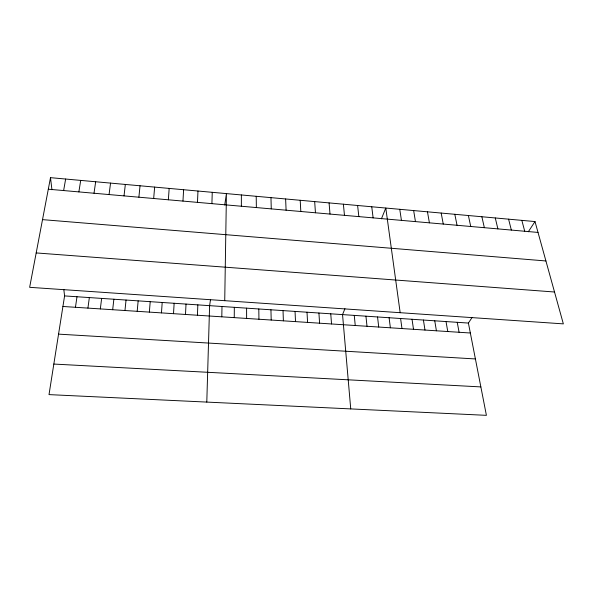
<?xml version="1.0" encoding="UTF-8"?>
<svg xmlns="http://www.w3.org/2000/svg" width="593" height="593" viewBox="0 0 593 593"><rect width="100%" height="100%" fill="white"/><g stroke="black" fill="none" stroke-linecap="round" stroke-linejoin="round"><path stroke-width="0.89" d="M241.358 206.245L241.373 194.956M234.25 317.633L234.324 307.322M224.732 300.688L226.437 193.6L224.725 205.008M221.804 316.825L221.997 306.492M211.909 203.644L212.25 192.317M206.794 402.091L209.603 305.662L210.53 299.48M197.425 315.239L197.84 304.869M197.476 202.369L197.973 191.028M185.498 314.46L186.017 304.076M182.963 201.086L183.615 189.723M173.512 313.682L174.142 303.275M161.466 312.896L162.2 302.474M168.36 199.804L169.175 188.418M149.362 312.103L150.207 301.667M153.669 198.507L154.647 187.099M137.191 311.318L138.154 300.859M138.888 197.202L140.037 185.772M124.967 310.517L126.042 300.043M112.677 309.716L113.871 299.228M124.019 195.89L125.338 184.445M100.328 308.916L101.64 298.405M109.06 194.563L110.55 183.104M87.92 308.108L89.35 297.575M94.005 193.236L95.673 181.754M75.452 307.293L76.994 296.745M63.807 289.421L64.585 295.914L49.011 394.612L486.408 415.337L468.403 323.066L472.117 317.403M78.869 191.902L80.707 180.398M63.629 190.561L65.645 179.034M50.501 177.663L29.65 287.323L563.35 323.874L535.005 221.56L50.501 177.663L51.939 189.76M344.941 308.686L342.539 314.601L350.737 408.911M381.418 218.824L385.798 208.039L400.171 312.696M528.296 231.789L535.005 221.56M53.83 364.058L480.864 386.91M58.551 334.133L475.408 358.95M62.917 306.477L470.345 333.007M64.585 295.914L468.403 323.066M36.188 252.929L554.522 292.008M42.518 219.632L545.923 260.964M48.307 189.204L538.021 232.426M521.84 220.366L524.723 231.255M508.586 219.165L511.344 230.077M495.266 217.957L497.89 228.883M481.864 216.741L484.355 227.69M468.381 215.526L470.738 226.489M454.816 214.295L457.04 225.281M441.177 213.057L443.26 224.065M457.24 322.31L459.086 332.273M427.457 211.812L429.406 222.842M446.018 321.562L447.774 331.539M434.751 320.798L436.411 330.798M413.655 210.567L415.456 221.612M423.417 320.042L424.988 330.049M399.764 209.307L401.431 220.374M412.031 319.271L413.506 329.308M400.594 318.508L401.972 328.552M389.097 317.729L390.379 327.796M371.744 206.764L373.123 217.876M377.541 316.951L378.727 327.039M357.609 205.489L358.839 216.615M365.933 316.173L367.015 326.276M343.384 204.2L344.466 215.341M354.266 315.387L355.251 325.513M329.078 202.902L330.004 214.066M330.753 313.808L331.531 323.971M314.675 201.598L315.454 212.783M318.915 313.015L319.59 323.192M307.011 312.214L307.582 322.407M300.199 200.286L300.821 211.493M295.047 311.407L295.514 321.621M285.626 198.966L286.093 210.189M283.024 310.599L283.387 320.835M270.964 197.639L271.268 208.884M270.942 309.783L271.194 320.042M258.8 308.968L258.941 319.242M256.213 196.298L256.361 207.565M246.592 308.152L246.629 318.441"/></g></svg>
